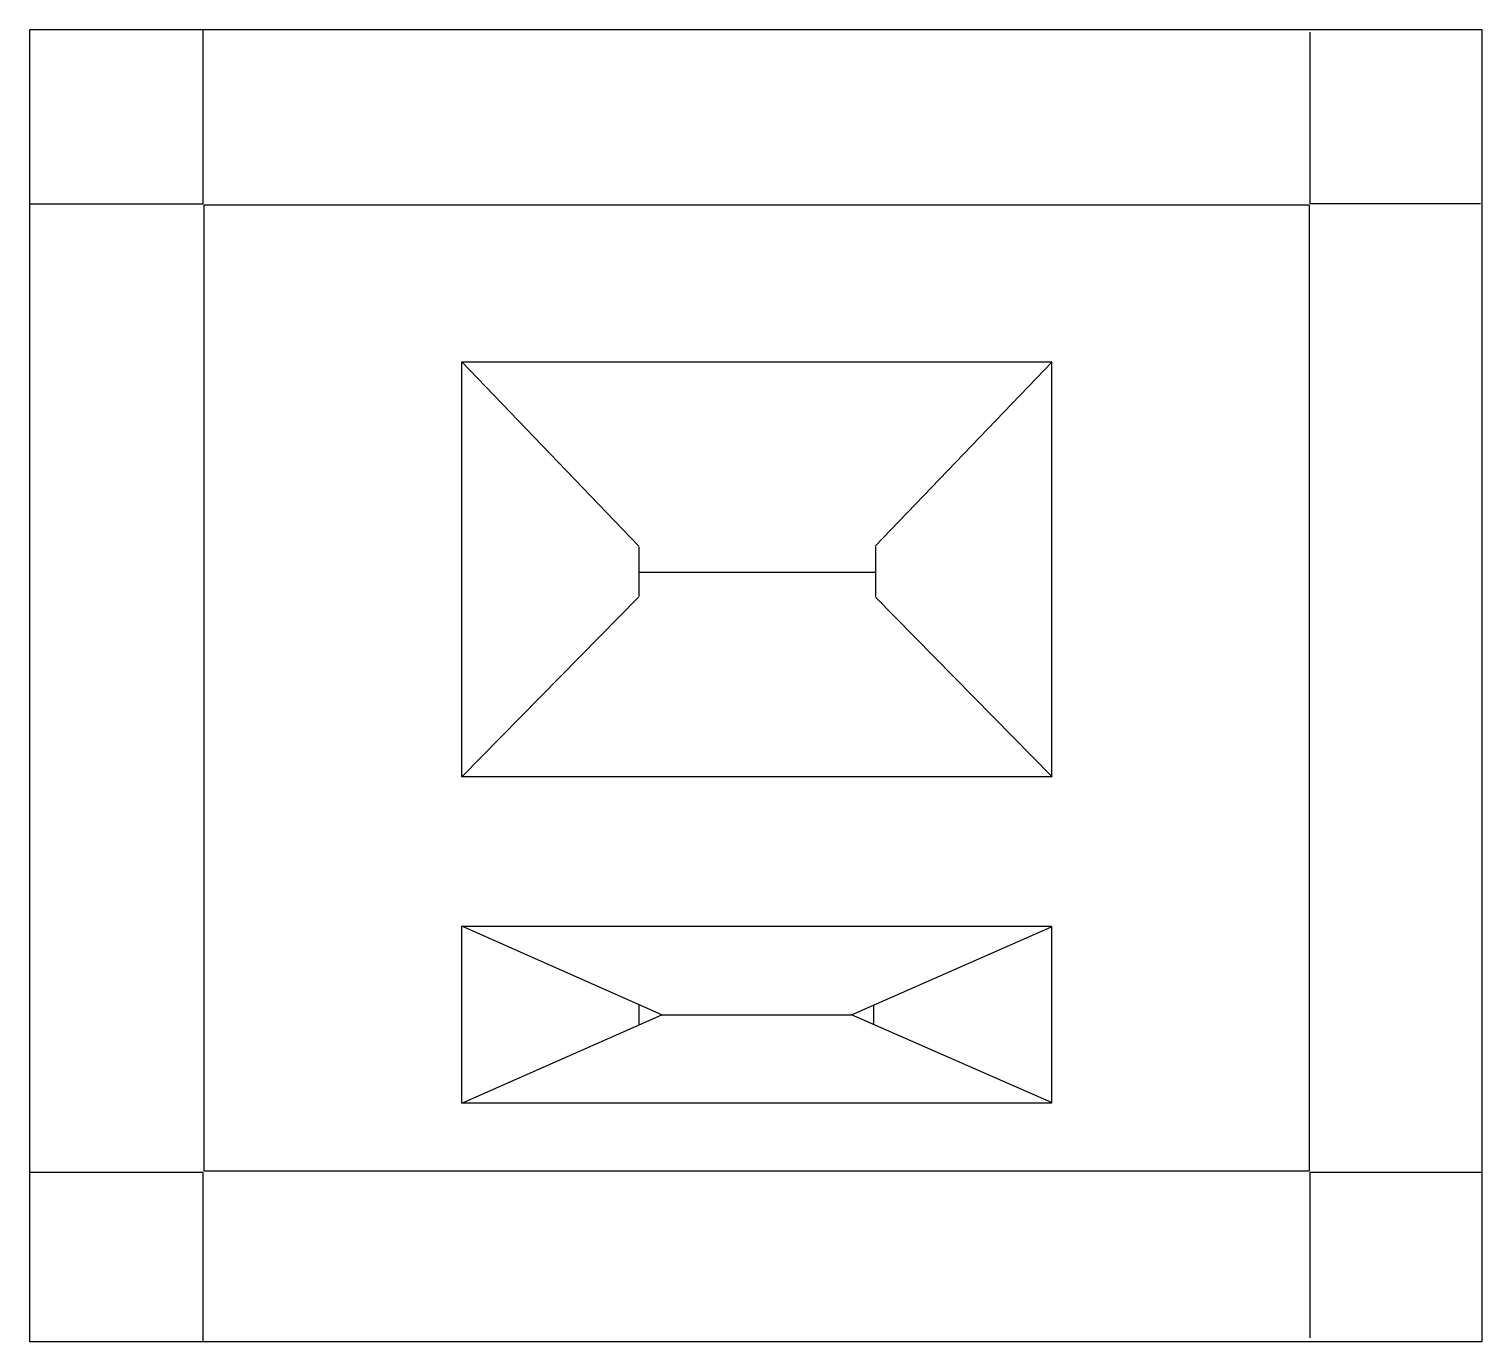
# Model space of a CAD drawing. Header units: millimetres. Extents: x 1 to 261, y 165 to 400.
import ezdxf

# ---------------------------------------------------------------- set-up
doc = ezdxf.new("R2010")
doc.units = ezdxf.units.MM
doc.layers.add('Layer_1', color=7, linetype='CONTINUOUS')

msp = doc.modelspace()

# ---------------------------------------------------------------- linework, layer by layer
at = {"layer": 'Layer_1', "color": 7}
for points in [[(0.78937, 368.263058), (31.897721, 368.263058), (31.897721, 399.504609)], [(260.31594, 368.262043), (229.85229, 368.262043), (229.85229, 398.927163)], [(109.817227, 307.021518), (78.172233, 339.989065)], [(152.052991, 307.028887), (183.698, 339.996434)], [(109.769654, 306.896217), (109.769675, 298.038471)], [(152.100565, 306.903586), (152.100544, 298.04584)], [(109.769664, 302.344922), (152.100554, 302.344922)], [(109.762583, 297.912684), (78.172502, 265.771692)], [(152.107636, 297.920053), (183.697726, 265.779082)], [(78.17151, 207.411108), (113.922579, 223.226959), (78.171511, 239.042826)], [(183.600856, 207.53518), (147.815964, 223.227087), (183.600867, 238.918995)], [(109.827088, 225.038753), (109.82711, 221.415165)], [(151.763694, 224.958197), (151.763715, 221.495978)], [(113.922579, 223.226959), (147.815837, 223.226959)], [(31.880624, 164.7019), (31.880624, 195.02423), (0.753771, 195.02423)], [(229.85268, 165.41135), (229.85268, 195.04243), (260.56029, 195.04243)]]:
    msp.add_lwpolyline(points, dxfattribs=at)
for points in [[(0.8765, 399.417107), (260.56989, 399.417107), (260.56989, 164.723607), (0.8765, 164.723607)], [(32.077148, 368.082863), (229.673968, 368.082863), (229.673968, 195.219593), (32.077148, 195.219593)], [(78.171511, 339.988096), (183.587001, 339.988096), (183.587001, 265.772884), (78.171511, 265.772884)], [(78.171511, 239.042842), (183.587001, 239.042842), (183.587001, 207.411115), (78.171511, 207.411115)]]:
    msp.add_lwpolyline(points, close=True, dxfattribs=at)

doc.saveas('drawing.dxf')
